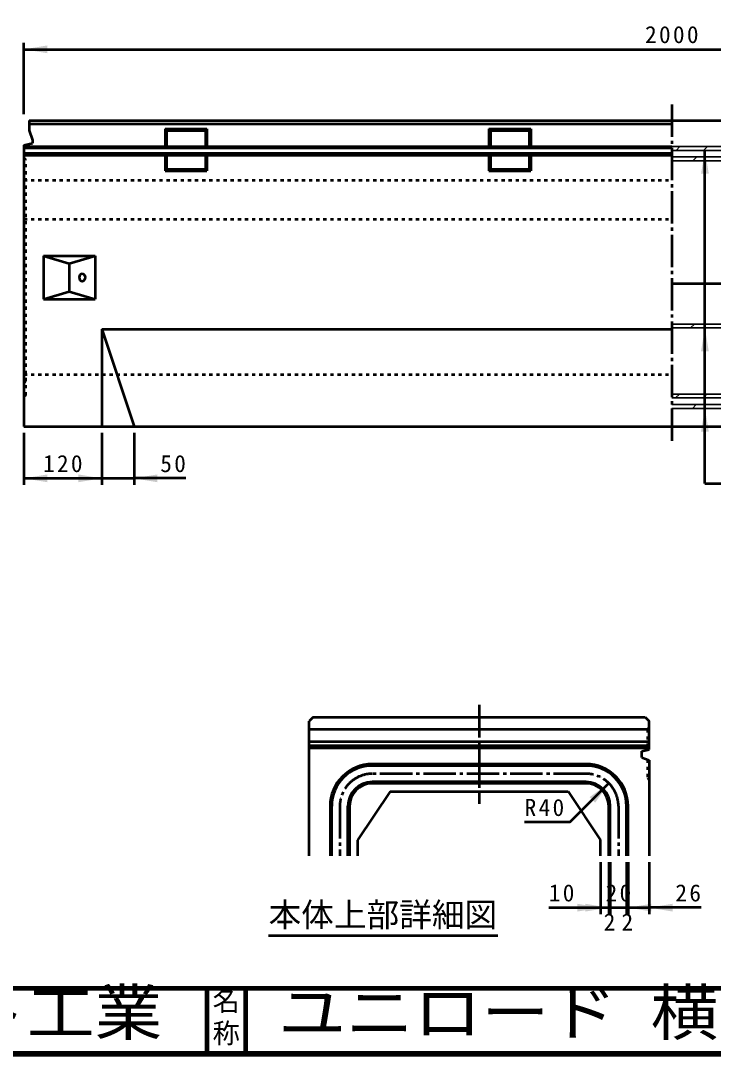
# Model space of a CAD drawing. Units: millimetres, scale not verified. Extents: x 100 to 4105, y 100 to 2870.
# Drawn here: x 1913 to 2982, y 100 to 1698 of the extents above; entities that cross this region are included whole.
import ezdxf
from ezdxf.enums import TextEntityAlignment as Align

# ---------------------------------------------------------------- set-up
doc = ezdxf.new("R2010")
doc.units = ezdxf.units.MM
doc.header["$LTSCALE"] = 5
doc.linetypes.add('USER1', pattern=[13.4, 10, -1.2, 1, -1.2])
doc.linetypes.add('USER2', pattern=[2.2, 1, -1.2])
doc.layers.add('V-nasSTD', color=7, linetype='Continuous', lineweight=35)
doc.styles.add('ＭＳ ゴシック', font='')
doc.styles.get('ＭＳ ゴシック').set_extended_font_data('MS Gothic')

msp = doc.modelspace()

# ---------------------------------------------------------------- hatches: boundary and pattern name
at = {"layer": 'V-nasSTD'}
for points in [[(1953.814, 1659.89), (1917.814, 1653.89), (1953.814, 1647.89)], [(2974.814, 1461.89), (2968.814, 1497.89), (2962.814, 1461.89)], [(2974.814, 1187.89), (2968.814, 1223.89), (2962.814, 1187.89)], [(2974.814, 1063.89), (2968.814, 1099.89), (2962.814, 1063.89)], [(1953.814, 997.89), (1917.814, 991.89), (1953.814, 985.89)], [(2001.814, 985.89), (2037.814, 991.89), (2001.814, 997.89)], [(2123.814, 997.89), (2087.814, 991.89), (2123.814, 985.89)], [(2799.478, 491.584), (2820.691, 521.283), (2790.993, 500.069)], [(2771.836, 323.376), (2807.836, 329.376), (2771.836, 335.376)], [(2784.336, 323.376), (2820.336, 329.376), (2784.336, 335.376)], [(2886.336, 335.376), (2850.336, 329.376), (2886.336, 323.376)], [(2918.836, 335.376), (2882.836, 329.376), (2918.836, 323.376)]]:
    msp.add_hatch(color=256, dxfattribs=at).paths.add_polyline_path(points)

# ---------------------------------------------------------------- linework, layer by layer
at = {"layer": 'V-nasSTD', "lineweight": 50}
for p, q in [((1917.814, 1553.89), (1917.814, 1663.89)), ((1917.814, 1653.89), (3917.814, 1653.89)), ((1925.814, 1543.89), (3917.814, 1543.89)), ((1925.814, 1543.89), (1925.814, 1528.89)), ((1925.814, 1538.89), (2917.814, 1538.89)), ((1925.814, 1528.89), (1930.814, 1513.89)), ((2135.514, 1531.19), (2200.114, 1531.19)), ((2135.514, 1531.19), (2137.814, 1528.89)), ((2135.514, 1531.19), (2135.514, 1503.905)), ((2137.814, 1528.89), (2197.814, 1528.89)), ((2137.814, 1528.89), (2137.814, 1503.905)), ((2197.814, 1528.89), (2200.114, 1531.19)), ((2197.814, 1528.89), (2197.814, 1503.905)), ((2200.114, 1531.19), (2200.114, 1503.905)), ((2635.514, 1531.19), (2700.114, 1531.19)), ((2635.514, 1531.19), (2637.814, 1528.89)), ((2635.514, 1531.19), (2635.514, 1503.905)), ((2637.814, 1528.89), (2697.814, 1528.89)), ((2637.814, 1528.89), (2637.814, 1503.905)), ((2697.814, 1528.89), (2700.114, 1531.19)), ((2697.814, 1528.89), (2697.814, 1503.905)), ((2700.114, 1531.19), (2700.114, 1503.905)), ((1917.814, 1505.89), (1930.814, 1508.89)), ((1917.814, 1505.89), (1917.814, 1071.89)), ((1917.814, 1503.905), (2917.814, 1503.905)), ((1930.814, 1513.89), (1930.814, 1508.89)), ((1917.814, 1501.89), (2917.814, 1501.89)), ((1917.814, 1493.89), (2917.814, 1493.89)), ((1917.814, 1490.532), (2917.814, 1490.532)), ((2135.514, 1490.532), (2135.514, 1466.59)), ((2137.814, 1490.532), (2137.814, 1468.89)), ((2197.814, 1490.532), (2197.814, 1468.89)), ((2200.114, 1490.532), (2200.114, 1466.59)), ((2635.514, 1490.532), (2635.514, 1466.59)), ((2637.814, 1490.532), (2637.814, 1468.89)), ((2697.814, 1490.532), (2697.814, 1468.89)), ((2700.114, 1490.532), (2700.114, 1466.59)), ((2968.814, 983.89), (2968.814, 1497.89)), ((2135.514, 1466.59), (2137.814, 1468.89)), ((2135.514, 1466.59), (2200.114, 1466.59)), ((2137.814, 1468.89), (2197.814, 1468.89)), ((2197.814, 1468.89), (2200.114, 1466.59)), ((2635.514, 1466.59), (2637.814, 1468.89)), ((2635.514, 1466.59), (2700.114, 1466.59)), ((2637.814, 1468.89), (2697.814, 1468.89)), ((2697.814, 1468.89), (2700.114, 1466.59)), ((1947.814, 1335.39), (1947.814, 1268.39)), ((1947.814, 1335.39), (2027.814, 1335.39)), ((1947.814, 1335.39), (1987.814, 1323.39)), ((1987.814, 1323.39), (2027.814, 1335.39)), ((2027.814, 1335.39), (2027.814, 1268.39)), ((1987.814, 1323.39), (1987.814, 1280.39)), ((1947.814, 1268.39), (1987.814, 1280.39)), ((1987.814, 1280.39), (2027.814, 1268.39)), ((4020.814, 1292.14), (2917.814, 1292.14)), ((1947.814, 1268.39), (2027.814, 1268.39)), ((2037.814, 1221.89), (2037.814, 1071.89)), ((2037.814, 1221.89), (2087.814, 1071.89)), ((2037.814, 1221.89), (2917.814, 1221.89)), ((1917.814, 1071.89), (3917.814, 1071.89)), ((1917.814, 1061.89), (1917.814, 981.89)), ((2037.814, 1061.89), (2037.814, 981.89)), ((2087.814, 1061.89), (2087.814, 981.89)), ((1917.814, 991.89), (2037.814, 991.89)), ((2037.814, 991.89), (2087.814, 991.89)), ((2167.814, 991.89), (2087.814, 991.89)), ((2968.814, 983.89), (3048.814, 983.89)), ((2364.086, 623.427), (2357.836, 617.177)), ((2364.086, 623.427), (2876.586, 623.427)), ((2876.586, 623.427), (2882.836, 617.177)), ((2357.836, 409.376), (2357.836, 617.177)), ((2882.836, 573.446), (2882.836, 617.177)), ((2357.836, 604.677), (2882.836, 604.677)), ((2357.836, 585.927), (2882.836, 585.927)), ((2357.836, 579.677), (2882.836, 579.677)), ((2357.836, 575.927), (2882.836, 575.927)), ((2871.586, 570.927), (2882.836, 573.446)), ((2871.586, 560.927), (2871.586, 570.927)), ((2871.586, 560.927), (2882.836, 556.729)), ((2785.336, 550.927), (2455.336, 550.927)), ((2785.336, 548.427), (2455.336, 548.427)), ((2882.836, 556.729), (2882.836, 409.376)), ((2785.336, 523.427), (2455.336, 523.427)), ((2785.336, 520.927), (2455.336, 520.927)), ((2760.587, 461.179), (2820.691, 521.283)), ((2482.836, 508.427), (2432.836, 433.427)), ((2482.836, 508.427), (2757.836, 508.427)), ((2757.836, 508.427), (2807.836, 433.427)), ((2390.336, 485.927), (2390.336, 409.376)), ((2392.836, 409.376), (2392.836, 485.927)), ((2417.836, 409.376), (2417.836, 485.927)), ((2420.336, 485.927), (2420.336, 409.376)), ((2820.336, 409.376), (2820.336, 485.927)), ((2822.836, 409.376), (2822.836, 485.927)), ((2847.836, 409.376), (2847.836, 485.927)), ((2850.336, 409.376), (2850.336, 485.927)), ((2760.587, 461.179), (2690.587, 461.179)), ((2432.836, 433.427), (2432.836, 409.376)), ((2807.836, 409.376), (2807.836, 433.427)), ((2807.836, 399.376), (2807.836, 319.376)), ((2820.336, 399.376), (2820.336, 319.376)), ((2822.836, 399.376), (2822.836, 319.376)), ((2847.836, 399.376), (2847.836, 319.376)), ((2850.336, 399.376), (2850.336, 319.376)), ((2882.836, 399.376), (2882.836, 319.376)), ((2727.836, 329.376), (2807.836, 329.376)), ((2807.836, 329.376), (2820.336, 329.376)), ((2820.336, 329.376), (2822.836, 329.376)), ((2822.836, 329.376), (2847.836, 329.376)), ((2847.836, 329.376), (2850.336, 329.376)), ((2850.336, 329.376), (2882.836, 329.376)), ((2962.836, 329.376), (2882.836, 329.376)), ((2295.368, 286.542), (2649.377, 286.542))]:
    msp.add_line(p, q, dxfattribs=at)
at = {"layer": 'V-nasSTD', "linetype": 'USER1', "lineweight": 50}
for p, q in [((2917.814, 1568.89), (2917.814, 1046.89)), ((2620.336, 642.177), (2620.336, 489.677)), ((2785.336, 535.927), (2455.336, 535.927)), ((2405.336, 485.927), (2405.336, 409.376)), ((2835.336, 485.927), (2835.336, 409.376))]:
    msp.add_line(p, q, dxfattribs=at)
at = {"layer": 'V-nasSTD'}
for p, q in [((2917.814, 1503.89), (3019.814, 1503.89)), ((2924.247, 1497.89), (2930.247, 1503.89)), ((2966.673, 1497.89), (2972.673, 1503.89)), ((2917.814, 1497.89), (3019.814, 1497.89)), ((2917.814, 1487.89), (3019.814, 1487.89)), ((2950.173, 1481.89), (2956.173, 1487.89)), ((3019.814, 1481.89), (2917.814, 1481.89)), ((2917.814, 1229.89), (3019.814, 1229.89)), ((2917.814, 1223.89), (3019.814, 1223.89)), ((2946.731, 1223.89), (2952.731, 1229.89)), ((2917.814, 1121.89), (3019.814, 1121.89)), ((2923.584, 1115.89), (2929.584, 1121.89)), ((2966.011, 1115.89), (2972.011, 1121.89)), ((3019.814, 1115.89), (2917.814, 1115.89)), ((2917.814, 1105.89), (3019.814, 1105.89)), ((2949.511, 1099.89), (2955.511, 1105.89)), ((2917.814, 1099.89), (3019.814, 1099.89))]:
    msp.add_line(p, q, dxfattribs=at)
at = {"layer": 'V-nasSTD', "linetype": 'USER2', "lineweight": 50}
for p, q in [((1920.814, 1483.89), (1917.814, 1485.89)), ((1920.814, 1119.89), (1920.814, 1483.89)), ((1917.814, 1461.89), (1920.814, 1463.89)), ((1917.814, 1451.89), (2917.814, 1451.89)), ((1917.814, 1391.89), (2917.814, 1391.89)), ((1917.814, 1151.89), (2917.814, 1151.89)), ((1917.814, 1141.89), (1920.814, 1139.89)), ((1920.814, 1119.89), (1917.814, 1117.89)), ((2879.961, 604.677), (2882.836, 607.552)), ((2879.961, 604.677), (2879.961, 572.802)), ((2879.961, 557.802), (2879.961, 529.677)), ((2879.961, 529.677), (2882.836, 526.802))]:
    msp.add_line(p, q, dxfattribs=at)
at = {"layer": 'V-nasSTD', "lineweight": 100}
for p, q in [((105, 205), (4100, 205)), ((2200, 205), (2200, 105)), ((2260, 205), (2260, 105)), ((105, 105), (4100, 105))]:
    msp.add_line(p, q, dxfattribs=at)
at = {"layer": 'V-nasSTD', "lineweight": 13}
msp.add_lwpolyline([(100, 100), (100, 2870), (4105, 2870), (4105, 100)], close=True, dxfattribs=at)
at = {"layer": 'V-nasSTD', "lineweight": 50}
for centre, radius, start, end in [((2455.336, 485.927), 65, 90, 180), ((2455.336, 485.927), 62.5, 90, 180), ((2785.336, 485.927), 65, 0, 90), ((2785.336, 485.927), 62.5, 0, 90), ((2455.336, 485.927), 37.5, 90, 180), ((2455.336, 485.927), 35, 90, 180), ((2785.336, 485.927), 37.5, 0, 90), ((2785.336, 485.927), 35, 0, 90)]:
    msp.add_arc(centre, radius, start, end, dxfattribs=at)
at = {"layer": 'V-nasSTD', "linetype": 'USER1', "lineweight": 50}
for centre, start, end in [((2455.336, 485.927), 90, 180), ((2785.336, 485.927), 0, 90)]:
    msp.add_arc(centre, 50, start, end, dxfattribs=at)
at = {"layer": 'V-nasSTD', "lineweight": 50}
msp.add_ellipse((2007.814, 1301.89), major_axis=(0, 6), ratio=0.707107, dxfattribs=at)

# ---------------------------------------------------------------- texts
at = {"layer": 'V-nasSTD', "style": 'ＭＳ ゴシック'}
for s, height, p in [('本体上部詳細図', 36.95, (2295.368, 336.942)), ('2', 26.39, (2812.586, 320.376)), ('2', 26.39, (2840.086, 320.376)), ('名', 30.79, (2208.982, 200.999)), ('称', 30.79, (2208.976, 151.01))]:
    msp.add_text(s, height=height, dxfattribs=at).set_placement(p, align=Align.TOP_LEFT)
at = {"layer": 'V-nasSTD', "style": 'ＭＳ ゴシック', "width": 1.1}
for s, p in [('株式会社船生コンクリート工業', (668.279, 202.55)), ('ユニロード 横断', (2310.5, 202.47))]:
    msp.add_text(s, height=69.65, dxfattribs=at).set_placement(p, align=Align.TOP_LEFT)
at = {"layer": 'V-nasSTD', "char_height": 26.39, "attachment_point": 1, "style": 'ＭＳ ゴシック'}
for s, insert in [('\\T1.2;2000', (2876.414, 1689.89)), ('\\T1.2;120', (1947.214, 1027.89)), ('\\T1.2;50', (2128.214, 1027.89)), ('\\T1.2;R40', (2690.587, 497.179)), ('\\T1.2;10', (2727.836, 365.376)), ('\\T1.2;20', (2815.536, 365.376)), ('\\T1.2;26', (2923.236, 365.376))]:
    msp.add_mtext(s, dxfattribs=dict(at, insert=insert))

doc.saveas('drawing.dxf')
